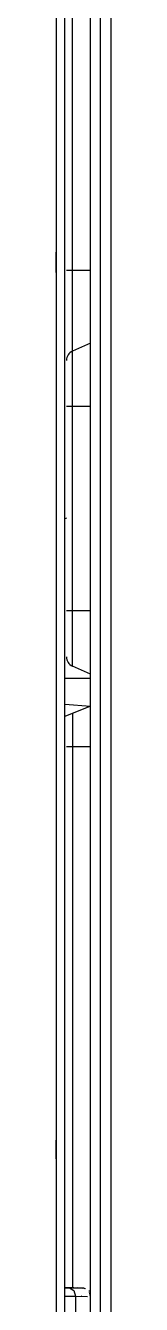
# Model space of a CAD drawing. Header units: millimetres. Extents: x 1291 to 5660, y 748 to 2981.
# Drawn here: x 2760.9 to 2764.1, y 1289.9 to 1365.1 of the extents above; entities that cross this region are included whole.
import ezdxf

# ---------------------------------------------------------------- set-up
doc = ezdxf.new("R2010")
doc.units = ezdxf.units.MM

msp = doc.modelspace()

# ---------------------------------------------------------------- linework, layer by layer
for p, q in [((2762.945, 1342.68), (2761.542, 1342.68)), ((2762.945, 1330.68), (2761.542, 1330.68)), ((2761.898, 1324.676), (2761.898, 1290.875)), ((2762.945, 1322.681), (2761.542, 1322.681))]:
    msp.add_line(p, q)
for points in [[(2760.955, 1281.903), (2760.95, 1483.477), (2760.955, 1483.862), (2760.94, 1498.241)], [(2762.945, 1326.947), (2761.898, 1327.426), (2761.898, 1402.686)], [(2760.95, 1350.551), (2760.955, 1352.956)], [(2761.542, 1350.684), (2762.945, 1350.684)], [(2761.542, 1336.117), (2761.453, 1336.083)], [(2762.954, 1326.691), (2761.453, 1326.691)], [(2761.453, 1325.184), (2762.954, 1325.071), (2761.453, 1324.464)], [(2760.955, 1297.329), (2760.95, 1299.561)], [(2761.982, 1290.875), (2761.903, 1290.88), (2761.453, 1290.885), (2761.73, 1290.88), (2761.972, 1290.727), (2762.075, 1290.382), (2762.777, 1290.372), (2762.767, 1290.377)], [(2761.73, 1290.885), (2762.268, 1290.875), (2762.461, 1290.865)], [(2762.653, 1290.826), (2762.466, 1290.87), (2762.278, 1290.87), (2762.179, 1290.875)], [(2762.945, 1290.683), (2762.846, 1290.683)], [(2762.94, 1290.436), (2762.925, 1290.505), (2762.89, 1290.609)], [(2761.453, 1290.391), (2762.075, 1290.382), (2762.075, 1289.428), (2761.453, 1289.419)], [(2762.436, 1290.377), (2762.411, 1290.382)]]:
    msp.add_lwpolyline(points)
for points in [[(2760.955, 1214.899, 0.40885), (2761.453, 1215.403), (2761.453, 1497.979), (2761.448, 1498.034)], [(2761.434, 1481.091, 0.092202), (2762.08, 1480.158), (2763.147, 1479.092, -0.197761), (2764.144, 1476.682), (2764.144, 1224.079), (2763.542, 1224.079), (2763.542, 1476.682, 0.198333), (2762.722, 1478.667), (2761.305, 1480.079)], [(2761.453, 1224.316), (2762.446, 1224.494), (2762.475, 1224.316), (2762.55, 1223.901, 0.364703), (2763.542, 1225.087), (2762.945, 1225.087), (2762.945, 1407.693), (2764.144, 1407.693)], [(2762.945, 1346.408), (2761.898, 1345.934, 0.295632), (2761.542, 1345.391)]]:
    msp.add_lwpolyline(points, format="xyb")
for centre, radius, start, end in [((2762.143, 1327.97), 0.601, 180.03071, 245.90809), ((2762.464, 1290.444), 0.426, 65.12932, 89.81306)]:
    msp.add_arc(centre, radius, start, end)
msp.add_open_spline([(2762.954, 1290.372), (2762.954, 1290.451), (2762.935, 1290.53), (2762.895, 1290.609)], degree=3)

doc.saveas('drawing.dxf')
